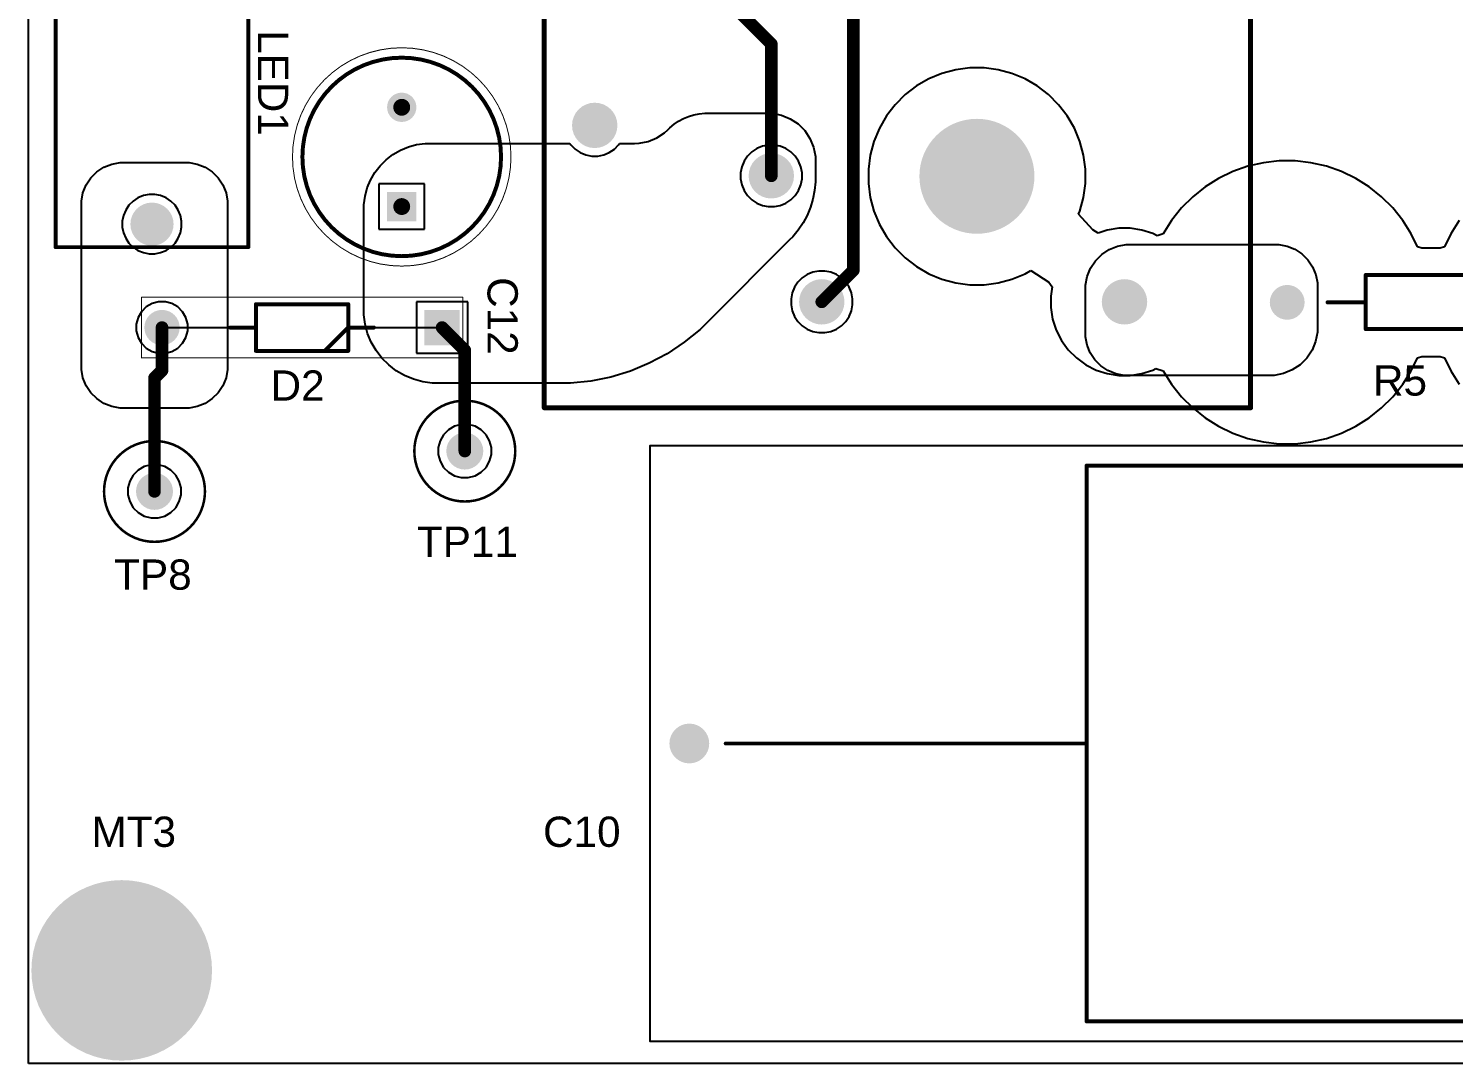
# Model space of a CAD drawing. Header units: millimetres. Extents: x 24 to 183, y 18 to 128.
# Drawn here: x 24 to 95.7, y 18.4 to 70.6 of the extents above; entities that cross this region are included whole.
import ezdxf

# ---------------------------------------------------------------- set-up
doc = ezdxf.new("R2010")
doc.units = ezdxf.units.MM
for name, color, linetype in [('BottomLayer', 5, 'Continuous'), ('BottomSolder', 6, 'Continuous'), ('Mechanical13', 56, 'Continuous'), ('Mechanical15', 56, 'Continuous'), ('Mechanical5', 56, 'Continuous'), ('MultiLayer', 9, 'Continuous'), ('PadHoleLayer', 156, 'Continuous'), ('TopLayer', 1, 'Continuous'), ('TopOverlay', 2, 'Continuous'), ('TopSolder', 216, 'Continuous')]:
    doc.layers.add(name, color=color, linetype=linetype)
doc.styles.add('Arial', font='arial.ttf', dxfattribs={"height": 0.2})

# ---------------------------------------------------------------- blocks, each defined once
blk = doc.blocks.new('5261_1')
at = {"layer": 'BottomLayer'}
h = blk.add_hatch(color=5, dxfattribs=at)
edge = h.paths.add_edge_path()
edge.add_arc((0, 0), 0.83, 0, 360)
at = {"layer": 'BottomSolder'}
h = blk.add_hatch(color=6, dxfattribs=at)
edge = h.paths.add_edge_path()
edge.add_arc((0, 0), 0.9316, 0, 360)
at = {"layer": 'MultiLayer'}
h = blk.add_hatch(color=9, dxfattribs=at)
edge = h.paths.add_edge_path()
edge.add_arc((0, 0), 0.83, 0, 360)
at = {"layer": 'PadHoleLayer'}
h = blk.add_hatch(color=156, dxfattribs=at)
edge = h.paths.add_edge_path()
edge.add_arc((0, 0), 0.53, 0, 360)
at = {"layer": 'TopLayer'}
h = blk.add_hatch(color=1, dxfattribs=at)
edge = h.paths.add_edge_path()
edge.add_arc((0, 0), 0.83, 0, 360)
at = {"layer": 'TopSolder'}
h = blk.add_hatch(color=216, dxfattribs=at)
edge = h.paths.add_edge_path()
edge.add_arc((0, 0), 0.9316, 0, 360)
at = {"layer": 'Mechanical15'}
for points, const_width in [([(2.54, 0, 1), (-2.54, 0, 1)], 0.127), ([(-2.57175, 0, 1), (-2.50825, 0, 1)], 0.0635), ([(2.50825, 0, 1), (2.57175, 0, 1)], 0.0635)]:
    blk.add_lwpolyline(points, format="xyb", close=True, dxfattribs=dict(at, const_width=const_width))
blk = doc.blocks.new('5261_4')
at = {"layer": 'BottomLayer'}
h = blk.add_hatch(color=5, dxfattribs=at)
edge = h.paths.add_edge_path()
edge.add_arc((0, 0), 0.83, 0, 360)
at = {"layer": 'BottomSolder'}
h = blk.add_hatch(color=6, dxfattribs=at)
edge = h.paths.add_edge_path()
edge.add_arc((0, 0), 0.9316, 0, 360)
at = {"layer": 'MultiLayer'}
h = blk.add_hatch(color=9, dxfattribs=at)
edge = h.paths.add_edge_path()
edge.add_arc((0, 0), 0.83, 0, 360)
at = {"layer": 'PadHoleLayer'}
h = blk.add_hatch(color=156, dxfattribs=at)
edge = h.paths.add_edge_path()
edge.add_arc((0, 0), 0.53, 0, 360)
at = {"layer": 'TopLayer'}
h = blk.add_hatch(color=1, dxfattribs=at)
edge = h.paths.add_edge_path()
edge.add_arc((0, 0), 0.83, 0, 360)
at = {"layer": 'TopSolder'}
h = blk.add_hatch(color=216, dxfattribs=at)
edge = h.paths.add_edge_path()
edge.add_arc((0, 0), 0.9316, 0, 360)
at = {"layer": 'Mechanical15'}
for points, const_width in [([(2.54, 0, 1), (-2.54, 0, 1)], 0.127), ([(-2.57175, 0, 1), (-2.50825, 0, 1)], 0.0635), ([(2.50825, 0, 1), (2.57175, 0, 1)], 0.0635)]:
    blk.add_lwpolyline(points, format="xyb", close=True, dxfattribs=dict(at, const_width=const_width))
blk = doc.blocks.new('MTHOLE_239____13')
at = {"layer": 'BottomLayer'}
h = blk.add_hatch(color=5, dxfattribs=at)
edge = h.paths.add_edge_path()
edge.add_arc((0, 0), 4.445, 0, 360)
at = {"layer": 'BottomSolder'}
h = blk.add_hatch(color=6, dxfattribs=at)
edge = h.paths.add_edge_path()
edge.add_arc((0, 0), 4.547, 0, 360)
at = {"layer": 'MultiLayer'}
h = blk.add_hatch(color=9, dxfattribs=at)
edge = h.paths.add_edge_path()
edge.add_arc((0, 0), 4.445, 0, 360)
at = {"layer": 'PadHoleLayer'}
h = blk.add_hatch(color=156, dxfattribs=at)
edge = h.paths.add_edge_path()
edge.add_arc((0, 0), 3.035, 0, 360)
at = {"layer": 'TopLayer'}
h = blk.add_hatch(color=1, dxfattribs=at)
edge = h.paths.add_edge_path()
edge.add_arc((0, 0), 4.445, 0, 360)
at = {"layer": 'TopSolder'}
h = blk.add_hatch(color=216, dxfattribs=at)
edge = h.paths.add_edge_path()
edge.add_arc((0, 0), 4.547, 0, 360)
blk = doc.blocks.new('4527_32')
at = {"layer": 'BottomLayer'}
h = blk.add_hatch(color=5, dxfattribs=at)
edge = h.paths.add_edge_path()
edge.add_arc((-10.92, 0), 0.985, 0, 360)
h = blk.add_hatch(color=5, dxfattribs=at)
edge = h.paths.add_edge_path()
edge.add_arc((10.92, 0), 0.985, 0, 360)
at = {"layer": 'BottomSolder'}
h = blk.add_hatch(color=6, dxfattribs=at)
edge = h.paths.add_edge_path()
edge.add_arc((-10.92, 0), 1.087, 0, 360)
h = blk.add_hatch(color=6, dxfattribs=at)
edge = h.paths.add_edge_path()
edge.add_arc((10.92, 0), 1.087, 0, 360)
at = {"layer": 'MultiLayer'}
h = blk.add_hatch(color=9, dxfattribs=at)
edge = h.paths.add_edge_path()
edge.add_arc((-10.92, 0), 0.985, 0, 360)
h = blk.add_hatch(color=9, dxfattribs=at)
edge = h.paths.add_edge_path()
edge.add_arc((10.92, 0), 0.985, 0, 360)
at = {"layer": 'PadHoleLayer'}
h = blk.add_hatch(color=156, dxfattribs=at)
edge = h.paths.add_edge_path()
edge.add_arc((-10.92, 0), 0.66, 0, 360)
h = blk.add_hatch(color=156, dxfattribs=at)
edge = h.paths.add_edge_path()
edge.add_arc((10.92, 0), 0.66, 0, 360)
at = {"layer": 'TopLayer'}
h = blk.add_hatch(color=1, dxfattribs=at)
edge = h.paths.add_edge_path()
edge.add_arc((-10.92, 0), 0.985, 0, 360)
h = blk.add_hatch(color=1, dxfattribs=at)
edge = h.paths.add_edge_path()
edge.add_arc((10.92, 0), 0.985, 0, 360)
at = {"layer": 'TopSolder'}
h = blk.add_hatch(color=216, dxfattribs=at)
edge = h.paths.add_edge_path()
edge.add_arc((-10.92, 0), 1.087, 0, 360)
h = blk.add_hatch(color=216, dxfattribs=at)
edge = h.paths.add_edge_path()
edge.add_arc((10.92, 0), 1.087, 0, 360)
at = {"layer": 'Mechanical13', "const_width": 0.2}
for points in [[(-12.08, -4.85), (-12.08, 4.85)], [(12.08, 4.85), (-12.08, 4.85)], [(12.08, -4.85), (12.08, 4.85)], [(12.08, -4.85), (-12.08, -4.85)]]:
    blk.add_lwpolyline(points, dxfattribs=at)
at = {"layer": 'Mechanical13', "const_width": 0.1}
for points in [[(-12.13, 4.85, 1), (-12.03, 4.85, 1)], [(-12.13, 4.85, 1), (-12.03, 4.85, 1)], [(12.03, 4.85, 1), (12.13, 4.85, 1)], [(12.03, 4.85, 1), (12.13, 4.85, 1)], [(-12.13, -4.85, 1), (-12.03, -4.85, 1)], [(-12.13, -4.85, 1), (-12.03, -4.85, 1)], [(12.03, -4.85, 1), (12.13, -4.85, 1)], [(12.03, -4.85, 1), (12.13, -4.85, 1)]]:
    blk.add_lwpolyline(points, format="xyb", close=True, dxfattribs=at)
at = {"layer": 'TopOverlay', "const_width": 0.2}
for points in [[(12.08, 4.85), (-12.08, 4.85)], [(12.08, -4.85), (-12.08, -4.85)]]:
    blk.add_lwpolyline(points, dxfattribs=at)
at = {"layer": 'TopOverlay', "const_width": 0.1}
for points in [[(-12.13, 4.85, 1), (-12.03, 4.85, 1)], [(12.03, 4.85, 1), (12.13, 4.85, 1)], [(-12.13, -4.85, 1), (-12.03, -4.85, 1)], [(12.03, -4.85, 1), (12.13, -4.85, 1)]]:
    blk.add_lwpolyline(points, format="xyb", close=True, dxfattribs=at)
blk = doc.blocks.new('HHV1WSJT_73_2M_37')
at = {"layer": 'BottomLayer'}
h = blk.add_hatch(color=5, dxfattribs=at)
edge = h.paths.add_edge_path()
edge.add_arc((0, 0), 0.775, 0, 360)
h = blk.add_hatch(color=5, dxfattribs=at)
edge = h.paths.add_edge_path()
edge.add_arc((14.48, 0), 0.775, 0, 360)
at = {"layer": 'BottomSolder'}
h = blk.add_hatch(color=6, dxfattribs=at)
edge = h.paths.add_edge_path()
edge.add_arc((0, 0), 0.877, 0, 360)
h = blk.add_hatch(color=6, dxfattribs=at)
edge = h.paths.add_edge_path()
edge.add_arc((14.48, 0), 0.877, 0, 360)
at = {"layer": 'MultiLayer'}
h = blk.add_hatch(color=9, dxfattribs=at)
edge = h.paths.add_edge_path()
edge.add_arc((0, 0), 0.775, 0, 360)
h = blk.add_hatch(color=9, dxfattribs=at)
edge = h.paths.add_edge_path()
edge.add_arc((14.48, 0), 0.775, 0, 360)
at = {"layer": 'PadHoleLayer'}
h = blk.add_hatch(color=156, dxfattribs=at)
edge = h.paths.add_edge_path()
edge.add_arc((0, 0), 0.475, 0, 360)
h = blk.add_hatch(color=156, dxfattribs=at)
edge = h.paths.add_edge_path()
edge.add_arc((14.48, 0), 0.475, 0, 360)
at = {"layer": 'TopLayer'}
h = blk.add_hatch(color=1, dxfattribs=at)
edge = h.paths.add_edge_path()
edge.add_arc((0, 0), 0.775, 0, 360)
h = blk.add_hatch(color=1, dxfattribs=at)
edge = h.paths.add_edge_path()
edge.add_arc((14.48, 0), 0.775, 0, 360)
at = {"layer": 'TopSolder'}
h = blk.add_hatch(color=216, dxfattribs=at)
edge = h.paths.add_edge_path()
edge.add_arc((0, 0), 0.877, 0, 360)
h = blk.add_hatch(color=216, dxfattribs=at)
edge = h.paths.add_edge_path()
edge.add_arc((14.48, 0), 0.877, 0, 360)
at = {"layer": 'TopOverlay', "const_width": 0.2}
for points in [[(3.95, 1.375), (10.53, 1.375)], [(3.95, 0), (3.95, 1.375)], [(10.53, -1.345), (10.53, 1.375)], [(2.032, 0), (3.95, 0)], [(3.95, -1.345), (3.95, 0)], [(10.53, 0), (12.573, 0)], [(3.95, -1.345), (10.53, -1.345)]]:
    blk.add_lwpolyline(points, dxfattribs=at)
at = {"layer": 'TopOverlay', "const_width": 0.1}
for points in [[(3.9, 1.375, 1), (4, 1.375, 1)], [(3.9, 1.375, 1), (4, 1.375, 1)], [(10.48, 1.375, 1), (10.58, 1.375, 1)], [(10.48, 1.375, 1), (10.58, 1.375, 1)], [(1.982, 0, 1), (2.082, 0, 1)], [(3.9, 0, 1), (4, 0, 1)], [(3.9, 0, 1), (4, 0, 1)], [(3.9, 0, 1), (4, 0, 1)], [(10.48, 0, 1), (10.58, 0, 1)], [(12.523, 0, 1), (12.623, 0, 1)], [(3.9, -1.345, 1), (4, -1.345, 1)], [(3.9, -1.345, 1), (4, -1.345, 1)], [(10.48, -1.345, 1), (10.58, -1.345, 1)], [(10.48, -1.345, 1), (10.58, -1.345, 1)]]:
    blk.add_lwpolyline(points, format="xyb", close=True, dxfattribs=at)
blk = doc.blocks.new('C12_40')
at = {"layer": 'BottomLayer'}
h = blk.add_hatch(color=5, dxfattribs=at)
edge = h.paths.add_edge_path()
edge.add_arc((-17.78, 6.35), 1.0414, 0, 360)
h = blk.add_hatch(color=5, dxfattribs=at)
edge = h.paths.add_edge_path()
edge.add_arc((-2.54, 6.35), 1.0414, 0, 360)
h = blk.add_hatch(color=5, dxfattribs=at)
edge = h.paths.add_edge_path()
edge.add_arc((-10.35, 0.025), 2.794, 0, 360)
h = blk.add_hatch(color=5, dxfattribs=at)
edge = h.paths.add_edge_path()
edge.add_arc((0, 0), 1.0414, 0, 360)
h = blk.add_hatch(color=5, dxfattribs=at)
edge = h.paths.add_edge_path()
edge.add_arc((8.89, -2.54), 1.0414, 0, 360)
h = blk.add_hatch(color=5, dxfattribs=at)
edge = h.paths.add_edge_path()
edge.add_arc((0, -12.7), 1.0414, 0, 360)
at = {"layer": 'BottomSolder'}
h = blk.add_hatch(color=6, dxfattribs=at)
edge = h.paths.add_edge_path()
edge.add_arc((-17.78, 6.35), 1.143, 0, 360)
h = blk.add_hatch(color=6, dxfattribs=at)
edge = h.paths.add_edge_path()
edge.add_arc((-2.54, 6.35), 1.143, 0, 360)
h = blk.add_hatch(color=6, dxfattribs=at)
edge = h.paths.add_edge_path()
edge.add_arc((-10.35, 0.025), 2.8956, 0, 360)
h = blk.add_hatch(color=6, dxfattribs=at)
edge = h.paths.add_edge_path()
edge.add_arc((0, 0), 1.143, 0, 360)
h = blk.add_hatch(color=6, dxfattribs=at)
edge = h.paths.add_edge_path()
edge.add_arc((8.89, -2.54), 1.143, 0, 360)
h = blk.add_hatch(color=6, dxfattribs=at)
edge = h.paths.add_edge_path()
edge.add_arc((0, -12.7), 1.143, 0, 360)
at = {"layer": 'MultiLayer'}
h = blk.add_hatch(color=9, dxfattribs=at)
edge = h.paths.add_edge_path()
edge.add_arc((-17.78, 6.35), 1.0414, 0, 360)
h = blk.add_hatch(color=9, dxfattribs=at)
edge = h.paths.add_edge_path()
edge.add_arc((-2.54, 6.35), 1.0414, 0, 360)
h = blk.add_hatch(color=9, dxfattribs=at)
edge = h.paths.add_edge_path()
edge.add_arc((-10.35, 0.025), 2.794, 0, 360)
h = blk.add_hatch(color=9, dxfattribs=at)
edge = h.paths.add_edge_path()
edge.add_arc((0, 0), 1.0414, 0, 360)
h = blk.add_hatch(color=9, dxfattribs=at)
edge = h.paths.add_edge_path()
edge.add_arc((8.89, -2.54), 1.0414, 0, 360)
h = blk.add_hatch(color=9, dxfattribs=at)
edge = h.paths.add_edge_path()
edge.add_arc((0, -12.7), 1.0414, 0, 360)
at = {"layer": 'PadHoleLayer'}
h = blk.add_hatch(color=156, dxfattribs=at)
edge = h.paths.add_edge_path()
edge.add_arc((-17.78, 6.35), 0.6604, 0, 360)
h = blk.add_hatch(color=156, dxfattribs=at)
edge = h.paths.add_edge_path()
edge.add_arc((-2.54, 6.35), 0.6604, 0, 360)
h = blk.add_hatch(color=156, dxfattribs=at)
edge = h.paths.add_edge_path()
edge.add_arc((-10.35, 0.025), 2.3749, 0, 360)
h = blk.add_hatch(color=156, dxfattribs=at)
edge = h.paths.add_edge_path()
edge.add_arc((0, 0), 0.6604, 0, 360)
h = blk.add_hatch(color=156, dxfattribs=at)
edge = h.paths.add_edge_path()
edge.add_arc((8.89, -2.54), 0.6604, 0, 360)
h = blk.add_hatch(color=156, dxfattribs=at)
edge = h.paths.add_edge_path()
edge.add_arc((0, -12.7), 0.6604, 0, 360)
at = {"layer": 'TopLayer'}
h = blk.add_hatch(color=1, dxfattribs=at)
edge = h.paths.add_edge_path()
edge.add_arc((-17.78, 6.35), 1.0414, 0, 360)
h = blk.add_hatch(color=1, dxfattribs=at)
edge = h.paths.add_edge_path()
edge.add_arc((-2.54, 6.35), 1.0414, 0, 360)
h = blk.add_hatch(color=1, dxfattribs=at)
edge = h.paths.add_edge_path()
edge.add_arc((-10.35, 0.025), 2.794, 0, 360)
h = blk.add_hatch(color=1, dxfattribs=at)
edge = h.paths.add_edge_path()
edge.add_arc((0, 0), 1.0414, 0, 360)
h = blk.add_hatch(color=1, dxfattribs=at)
edge = h.paths.add_edge_path()
edge.add_arc((8.89, -2.54), 1.0414, 0, 360)
h = blk.add_hatch(color=1, dxfattribs=at)
edge = h.paths.add_edge_path()
edge.add_arc((0, -12.7), 1.0414, 0, 360)
at = {"layer": 'TopSolder'}
h = blk.add_hatch(color=216, dxfattribs=at)
edge = h.paths.add_edge_path()
edge.add_arc((-17.78, 6.35), 1.143, 0, 360)
h = blk.add_hatch(color=216, dxfattribs=at)
edge = h.paths.add_edge_path()
edge.add_arc((-2.54, 6.35), 1.143, 0, 360)
h = blk.add_hatch(color=216, dxfattribs=at)
edge = h.paths.add_edge_path()
edge.add_arc((-10.35, 0.025), 2.8956, 0, 360)
h = blk.add_hatch(color=216, dxfattribs=at)
edge = h.paths.add_edge_path()
edge.add_arc((0, 0), 1.143, 0, 360)
h = blk.add_hatch(color=216, dxfattribs=at)
edge = h.paths.add_edge_path()
edge.add_arc((8.89, -2.54), 1.143, 0, 360)
h = blk.add_hatch(color=216, dxfattribs=at)
edge = h.paths.add_edge_path()
edge.add_arc((0, -12.7), 1.143, 0, 360)
at = {"layer": 'Mechanical13', "const_width": 0.254}
for points in [[(-24.13, 11.684), (-24.13, -16.51)], [(11.43, 11.684), (-24.13, 11.684)], [(11.43, 11.684), (11.43, -16.51)], [(11.43, -16.51), (-24.13, -16.51)]]:
    blk.add_lwpolyline(points, dxfattribs=at)
at = {"layer": 'Mechanical13', "const_width": 0.127}
for points in [[(-24.1935, 11.684, 1), (-24.0665, 11.684, 1)], [(-24.1935, 11.684, 1), (-24.0665, 11.684, 1)], [(11.3665, 11.684, 1), (11.4935, 11.684, 1)], [(11.3665, 11.684, 1), (11.4935, 11.684, 1)], [(-24.1935, -16.51, 1), (-24.0665, -16.51, 1)], [(-24.1935, -16.51, 1), (-24.0665, -16.51, 1)], [(11.3665, -16.51, 1), (11.4935, -16.51, 1)], [(11.3665, -16.51, 1), (11.4935, -16.51, 1)]]:
    blk.add_lwpolyline(points, format="xyb", close=True, dxfattribs=at)
at = {"layer": 'TopOverlay', "const_width": 0.254}
for points in [[(-24.13, 11.684), (-24.13, -16.51)], [(11.43, 11.684), (-24.13, 11.684)], [(11.43, 11.684), (11.43, -16.51)], [(11.43, -16.51), (-24.13, -16.51)]]:
    blk.add_lwpolyline(points, dxfattribs=at)
at = {"layer": 'TopOverlay', "const_width": 0.127}
for points in [[(-24.1935, 11.684, 1), (-24.0665, 11.684, 1)], [(-24.1935, 11.684, 1), (-24.0665, 11.684, 1)], [(11.3665, 11.684, 1), (11.4935, 11.684, 1)], [(11.3665, 11.684, 1), (11.4935, 11.684, 1)], [(-24.1935, -16.51, 1), (-24.0665, -16.51, 1)], [(-24.1935, -16.51, 1), (-24.0665, -16.51, 1)], [(11.3665, -16.51, 1), (11.4935, -16.51, 1)], [(11.3665, -16.51, 1), (11.4935, -16.51, 1)]]:
    blk.add_lwpolyline(points, format="xyb", close=True, dxfattribs=at)
blk = doc.blocks.new('DIOAD1405W86L465D235_41')
at = {"layer": 'BottomLayer'}
blk.add_hatch(color=5, dxfattribs=at).paths.add_polyline_path([(-0.788, 0.788), (0.788, 0.788), (0.788, -0.788), (-0.788, -0.788)])
h = blk.add_hatch(color=5, dxfattribs=at)
edge = h.paths.add_edge_path()
edge.add_arc((14.1, 0), 0.787, 0, 360)
at = {"layer": 'BottomSolder'}
blk.add_hatch(color=6, dxfattribs=at).paths.add_polyline_path([(-0.889, 0.889), (0.889, 0.889), (0.889, -0.889), (-0.889, -0.889)])
h = blk.add_hatch(color=6, dxfattribs=at)
edge = h.paths.add_edge_path()
edge.add_arc((14.1, 0), 0.889, 0, 360)
at = {"layer": 'MultiLayer'}
blk.add_hatch(color=9, dxfattribs=at).paths.add_polyline_path([(-0.788, 0.788), (0.788, 0.788), (0.788, -0.788), (-0.788, -0.788)])
h = blk.add_hatch(color=9, dxfattribs=at)
edge = h.paths.add_edge_path()
edge.add_arc((14.1, 0), 0.787, 0, 360)
at = {"layer": 'PadHoleLayer'}
h = blk.add_hatch(color=156, dxfattribs=at)
edge = h.paths.add_edge_path()
edge.add_arc((0, 0), 0.525, 0, 360)
h = blk.add_hatch(color=156, dxfattribs=at)
edge = h.paths.add_edge_path()
edge.add_arc((14.1, 0), 0.525, 0, 360)
at = {"layer": 'TopLayer'}
blk.add_hatch(color=1, dxfattribs=at).paths.add_polyline_path([(-0.788, 0.788), (0.788, 0.788), (0.788, -0.788), (-0.788, -0.788)])
h = blk.add_hatch(color=1, dxfattribs=at)
edge = h.paths.add_edge_path()
edge.add_arc((14.1, 0), 0.787, 0, 360)
at = {"layer": 'TopSolder'}
blk.add_hatch(color=216, dxfattribs=at).paths.add_polyline_path([(-0.889, 0.889), (0.889, 0.889), (0.889, -0.889), (-0.889, -0.889)])
h = blk.add_hatch(color=216, dxfattribs=at)
edge = h.paths.add_edge_path()
edge.add_arc((14.1, 0), 0.889, 0, 360)
at = {"layer": 'Mechanical13', "const_width": 0.1}
for points in [[(9.375, 1.175), (4.725, 1.175)], [(4.725, 1.175), (4.725, -1.175)], [(5.9, 1.175), (4.725, 0)], [(9.375, 1.175), (9.375, -1.175)], [(4.725, 0), (0, 0)], [(14.1, 0), (9.375, 0)], [(9.375, -1.175), (4.725, -1.175)]]:
    blk.add_lwpolyline(points, dxfattribs=at)
at = {"layer": 'Mechanical13', "const_width": 0.05}
for points in [[(4.7, 1.175, 1), (4.75, 1.175, 1)], [(4.7, 1.175, 1), (4.75, 1.175, 1)], [(5.875, 1.175, 1), (5.925, 1.175, 1)], [(9.35, 1.175, 1), (9.4, 1.175, 1)], [(9.35, 1.175, 1), (9.4, 1.175, 1)], [(-0.025, 0, 1), (0.025, 0, 1)], [(4.7, 0, 1), (4.75, 0, 1)], [(4.7, 0, 1), (4.75, 0, 1)], [(9.35, 0, 1), (9.4, 0, 1)], [(14.075, 0, 1), (14.125, 0, 1)], [(4.7, -1.175, 1), (4.75, -1.175, 1)], [(4.7, -1.175, 1), (4.75, -1.175, 1)], [(9.35, -1.175, 1), (9.4, -1.175, 1)], [(9.35, -1.175, 1), (9.4, -1.175, 1)]]:
    blk.add_lwpolyline(points, format="xyb", close=True, dxfattribs=at)
at = {"layer": 'Mechanical15', "const_width": 0.05}
for points in [[(15.137, 1.525), (-1.038, 1.525)], [(-1.038, 1.525), (-1.038, -1.525)], [(15.137, 1.525), (15.137, -1.525)], [(15.137, -1.525), (-1.038, -1.525)]]:
    blk.add_lwpolyline(points, dxfattribs=at)
at = {"layer": 'Mechanical15', "const_width": 0.025}
for points in [[(-1.05, 1.525, 1), (-1.025, 1.525, 1)], [(-1.05, 1.525, 1), (-1.025, 1.525, 1)], [(15.125, 1.525, 1), (15.149, 1.525, 1)], [(15.125, 1.525, 1), (15.149, 1.525, 1)], [(-1.05, -1.525, 1), (-1.025, -1.525, 1)], [(-1.05, -1.525, 1), (-1.025, -1.525, 1)], [(15.125, -1.525, 1), (15.149, -1.525, 1)], [(15.125, -1.525, 1), (15.149, -1.525, 1)]]:
    blk.add_lwpolyline(points, format="xyb", close=True, dxfattribs=at)
at = {"layer": 'TopOverlay', "const_width": 0.2}
for points in [[(9.375, 1.175), (4.725, 1.175)], [(4.725, 1.175), (4.725, -1.175)], [(5.9, 1.175), (4.725, 0)], [(9.375, 1.175), (9.375, -1.175)], [(4.725, 0), (3.429, 0)], [(10.668, 0), (9.375, 0)], [(9.375, -1.175), (4.725, -1.175)]]:
    blk.add_lwpolyline(points, dxfattribs=at)
at = {"layer": 'TopOverlay', "const_width": 0.1}
for points in [[(4.675, 1.175, 1), (4.775, 1.175, 1)], [(4.675, 1.175, 1), (4.775, 1.175, 1)], [(5.85, 1.175, 1), (5.95, 1.175, 1)], [(9.325, 1.175, 1), (9.425, 1.175, 1)], [(9.325, 1.175, 1), (9.425, 1.175, 1)], [(3.379, 0, 1), (3.479, 0, 1)], [(4.675, 0, 1), (4.775, 0, 1)], [(4.675, 0, 1), (4.775, 0, 1)], [(9.325, 0, 1), (9.425, 0, 1)], [(10.618, 0, 1), (10.718, 0, 1)], [(4.675, -1.175, 1), (4.775, -1.175, 1)], [(4.675, -1.175, 1), (4.775, -1.175, 1)], [(9.325, -1.175, 1), (9.425, -1.175, 1)], [(9.325, -1.175, 1), (9.425, -1.175, 1)]]:
    blk.add_lwpolyline(points, format="xyb", close=True, dxfattribs=at)
blk = doc.blocks.new('CAPPRD500W65D1000H1400_44')
at = {"layer": 'BottomLayer'}
blk.add_hatch(color=5, dxfattribs=at).paths.add_polyline_path([(-0.638, 0.638), (0.638, 0.638), (0.638, -0.638), (-0.638, -0.638)])
h = blk.add_hatch(color=5, dxfattribs=at)
edge = h.paths.add_edge_path()
edge.add_arc((5, 0), 0.637, 0, 360)
at = {"layer": 'BottomSolder'}
blk.add_hatch(color=6, dxfattribs=at).paths.add_polyline_path([(-0.739, 0.739), (0.739, 0.739), (0.739, -0.739), (-0.739, -0.739)])
h = blk.add_hatch(color=6, dxfattribs=at)
edge = h.paths.add_edge_path()
edge.add_arc((5, 0), 0.739, 0, 360)
at = {"layer": 'MultiLayer'}
blk.add_hatch(color=9, dxfattribs=at).paths.add_polyline_path([(-0.638, 0.638), (0.638, 0.638), (0.638, -0.638), (-0.638, -0.638)])
h = blk.add_hatch(color=9, dxfattribs=at)
edge = h.paths.add_edge_path()
edge.add_arc((5, 0), 0.637, 0, 360)
at = {"layer": 'PadHoleLayer'}
h = blk.add_hatch(color=156, dxfattribs=at)
edge = h.paths.add_edge_path()
edge.add_arc((0, 0), 0.425, 0, 360)
h = blk.add_hatch(color=156, dxfattribs=at)
edge = h.paths.add_edge_path()
edge.add_arc((5, 0), 0.425, 0, 360)
at = {"layer": 'TopLayer'}
blk.add_hatch(color=1, dxfattribs=at).paths.add_polyline_path([(-0.638, 0.638), (0.638, 0.638), (0.638, -0.638), (-0.638, -0.638)])
h = blk.add_hatch(color=1, dxfattribs=at)
edge = h.paths.add_edge_path()
edge.add_arc((5, 0), 0.637, 0, 360)
at = {"layer": 'TopSolder'}
blk.add_hatch(color=216, dxfattribs=at).paths.add_polyline_path([(-0.739, 0.739), (0.739, 0.739), (0.739, -0.739), (-0.739, -0.739)])
h = blk.add_hatch(color=216, dxfattribs=at)
edge = h.paths.add_edge_path()
edge.add_arc((5, 0), 0.739, 0, 360)
at = {"layer": 'Mechanical13'}
for points, const_width in [([(7.5, 0, 1), (-2.5, 0, 1)], 0.1), ([(-2.525, 0, 1), (-2.475, 0, 1)], 0.05), ([(7.475, 0, 1), (7.525, 0, 1)], 0.05)]:
    blk.add_lwpolyline(points, format="xyb", close=True, dxfattribs=dict(at, const_width=const_width))
at = {"layer": 'Mechanical15'}
for points, const_width in [([(8, 0, 1), (-3, 0, 1)], 0.05), ([(-3.012, 0, 1), (-2.987, 0, 1)], 0.025), ([(7.987, 0, 1), (8.012, 0, 1)], 0.025)]:
    blk.add_lwpolyline(points, format="xyb", close=True, dxfattribs=dict(at, const_width=const_width))
at = {"layer": 'TopOverlay'}
for points, const_width in [([(7.5, 0, 1), (-2.5, 0, 1)], 0.2), ([(-2.55, 0, 1), (-2.45, 0, 1)], 0.1), ([(7.45, 0, 1), (7.55, 0, 1)], 0.1)]:
    blk.add_lwpolyline(points, format="xyb", close=True, dxfattribs=dict(at, const_width=const_width))
blk = doc.blocks.new('MKP1839468134HQ_45')
at = {"layer": 'BottomLayer'}
h = blk.add_hatch(color=5, dxfattribs=at)
edge = h.paths.add_edge_path()
edge.add_arc((74.216, 0), 0.9, 0, 360)
at = {"layer": 'BottomSolder'}
h = blk.add_hatch(color=6, dxfattribs=at)
edge = h.paths.add_edge_path()
edge.add_arc((74.216, 0), 1.002, 0, 360)
at = {"layer": 'MultiLayer'}
h = blk.add_hatch(color=9, dxfattribs=at)
edge = h.paths.add_edge_path()
edge.add_arc((74.216, 0), 0.9, 0, 360)
at = {"layer": 'PadHoleLayer'}
h = blk.add_hatch(color=156, dxfattribs=at)
edge = h.paths.add_edge_path()
edge.add_arc((74.216, 0), 0.6, 0, 360)
at = {"layer": 'TopLayer'}
h = blk.add_hatch(color=1, dxfattribs=at)
edge = h.paths.add_edge_path()
edge.add_arc((74.216, 0), 0.9, 0, 360)
at = {"layer": 'TopSolder'}
h = blk.add_hatch(color=216, dxfattribs=at)
edge = h.paths.add_edge_path()
edge.add_arc((74.216, 0), 1.002, 0, 360)
at = {"layer": 'Mechanical15', "const_width": 0.1}
for points in [[(76.191, 15), (0.372, 15)], [(76.191, 15), (76.191, -15)], [(76.191, -15), (0.372, -15)]]:
    blk.add_lwpolyline(points, dxfattribs=at)
at = {"layer": 'Mechanical15', "const_width": 0.05}
for points in [[(76.166, 15, 1), (76.216, 15, 1)], [(76.166, 15, 1), (76.216, 15, 1)], [(76.166, -15, 1), (76.216, -15, 1)], [(76.166, -15, 1), (76.216, -15, 1)]]:
    blk.add_lwpolyline(points, format="xyb", close=True, dxfattribs=at)
at = {"layer": 'Mechanical5', "const_width": 0.2}
for points in [[(54.217, 14), (22.717, 14)], [(54.217, 14), (54.217, -14)], [(72.381, 0), (54.217, 0)], [(54.217, -14), (22.717, -14)]]:
    blk.add_lwpolyline(points, dxfattribs=at)
at = {"layer": 'Mechanical5', "const_width": 0.1}
for points in [[(54.167, 14, 1), (54.267, 14, 1)], [(54.167, 14, 1), (54.267, 14, 1)], [(54.167, 0, 1), (54.267, 0, 1)], [(72.331, 0, 1), (72.431, 0, 1)], [(54.167, -14, 1), (54.267, -14, 1)], [(54.167, -14, 1), (54.267, -14, 1)]]:
    blk.add_lwpolyline(points, format="xyb", close=True, dxfattribs=at)
at = {"layer": 'TopOverlay', "const_width": 0.2}
for points in [[(54.217, 14), (22.717, 14)], [(54.217, 14), (54.217, -14)], [(71.501, 0), (54.217, 0)], [(54.217, -14), (22.717, -14)]]:
    blk.add_lwpolyline(points, dxfattribs=at)
at = {"layer": 'TopOverlay', "const_width": 0.1}
for points in [[(54.167, 14, 1), (54.267, 14, 1)], [(54.167, 14, 1), (54.267, 14, 1)], [(54.167, 0, 1), (54.267, 0, 1)], [(71.451, 0, 1), (71.551, 0, 1)], [(54.167, -14, 1), (54.267, -14, 1)], [(54.167, -14, 1), (54.267, -14, 1)]]:
    blk.add_lwpolyline(points, format="xyb", close=True, dxfattribs=at)

msp = doc.modelspace()

# ---------------------------------------------------------------- linework, layer by layer
at = {"layer": 'BottomLayer'}
for p, q in [((24.01, 18.422), (24.01, 106.038)), ((69.996, 68.301), (69.334, 68.027)), ((70.687, 68.487), (69.996, 68.301)), ((71.397, 68.58), (70.687, 68.487)), ((72.113, 68.58), (71.397, 68.58)), ((72.823, 68.487), (72.113, 68.58)), ((73.514, 68.301), (72.823, 68.487)), ((74.176, 68.027), (73.514, 68.301)), ((68.715, 67.669), (68.147, 67.234)), ((69.334, 68.027), (68.715, 67.669)), ((74.795, 67.669), (74.176, 68.027)), ((75.363, 67.234), (74.795, 67.669)), ((67.64, 66.727), (67.205, 66.159)), ((68.147, 67.234), (67.64, 66.727)), ((75.87, 66.727), (75.363, 67.234)), ((76.305, 66.159), (75.87, 66.727)), ((67.205, 66.159), (66.847, 65.54)), ((76.663, 65.54), (76.305, 66.159)), ((66.847, 65.54), (66.573, 64.878)), ((76.937, 64.878), (76.663, 65.54)), ((60.953, 64.634), (60.671, 64.517)), ((61.252, 64.693), (60.953, 64.634)), ((61.558, 64.693), (61.252, 64.693)), ((61.857, 64.634), (61.558, 64.693)), ((62.139, 64.517), (61.857, 64.634)), ((66.573, 64.878), (66.387, 64.187)), ((77.123, 64.187), (76.937, 64.878)), ((60.032, 63.878), (59.915, 63.596)), ((60.202, 64.132), (60.032, 63.878)), ((60.417, 64.347), (60.202, 64.132)), ((60.671, 64.517), (60.417, 64.347)), ((62.393, 64.347), (62.139, 64.517)), ((62.608, 64.132), (62.393, 64.347)), ((62.778, 63.878), (62.608, 64.132)), ((62.895, 63.596), (62.778, 63.878)), ((66.387, 64.187), (66.294, 63.477)), ((77.216, 63.477), (77.123, 64.187)), ((86.976, 63.894), (86.181, 63.804)), ((87.776, 63.894), (86.976, 63.894)), ((88.571, 63.804), (87.776, 63.894)), ((59.915, 63.596), (59.856, 63.297)), ((59.856, 63.297), (59.856, 62.991)), ((62.954, 63.297), (62.895, 63.596)), ((62.954, 62.991), (62.954, 63.297)), ((66.294, 63.477), (66.294, 62.761)), ((77.216, 62.761), (77.216, 63.477)), ((84.645, 63.362), (83.924, 63.015)), ((85.4, 63.626), (84.645, 63.362)), ((86.181, 63.804), (85.4, 63.626)), ((89.352, 63.626), (88.571, 63.804)), ((90.107, 63.362), (89.352, 63.626)), ((90.828, 63.015), (90.107, 63.362)), ((43.944, 62.74), (41.654, 62.74)), ((41.654, 62.74), (41.654, 60.45)), ((43.944, 60.45), (43.944, 62.74)), ((59.856, 62.991), (59.915, 62.692)), ((59.915, 62.692), (60.032, 62.41)), ((62.778, 62.41), (62.895, 62.692)), ((62.895, 62.692), (62.954, 62.991)), ((66.294, 62.761), (66.387, 62.051)), ((77.123, 62.051), (77.216, 62.761)), ((83.246, 62.589), (82.621, 62.09)), ((83.924, 63.015), (83.246, 62.589)), ((91.506, 62.589), (90.828, 63.015)), ((92.131, 62.09), (91.506, 62.589)), ((29.274, 61.868), (29.066, 61.66)), ((29.519, 62.031), (29.274, 61.868)), ((29.791, 62.144), (29.519, 62.031)), ((30.079, 62.201), (29.791, 62.144)), ((30.373, 62.201), (30.079, 62.201)), ((30.661, 62.144), (30.373, 62.201)), ((30.933, 62.031), (30.661, 62.144)), ((31.178, 61.868), (30.933, 62.031)), ((31.386, 61.66), (31.178, 61.868)), ((60.032, 62.41), (60.202, 62.156)), ((60.202, 62.156), (60.417, 61.941)), ((60.417, 61.941), (60.671, 61.771)), ((60.671, 61.771), (60.953, 61.654)), ((61.857, 61.654), (62.139, 61.771)), ((62.139, 61.771), (62.393, 61.941)), ((62.393, 61.941), (62.608, 62.156)), ((62.608, 62.156), (62.778, 62.41)), ((66.387, 62.051), (66.573, 61.36)), ((76.937, 61.36), (77.123, 62.051)), ((82.621, 62.09), (82.055, 61.524)), ((92.697, 61.524), (92.131, 62.09)), ((28.79, 61.143), (28.733, 60.855)), ((28.903, 61.415), (28.79, 61.143)), ((29.066, 61.66), (28.903, 61.415)), ((31.549, 61.415), (31.386, 61.66)), ((31.662, 61.143), (31.549, 61.415)), ((31.719, 60.855), (31.662, 61.143)), ((60.953, 61.654), (61.252, 61.595)), ((61.252, 61.595), (61.558, 61.595)), ((61.558, 61.595), (61.857, 61.654)), ((66.573, 61.36), (66.847, 60.698)), ((76.872, 61.203), (76.937, 61.36)), ((77.589, 60.419), (76.872, 61.203)), ((82.055, 61.524), (81.556, 60.899)), ((93.196, 60.899), (92.697, 61.524)), ((28.733, 60.855), (28.733, 60.561)), ((28.733, 60.561), (28.79, 60.273)), ((28.79, 60.273), (28.903, 60.001)), ((31.549, 60.001), (31.662, 60.273)), ((31.662, 60.273), (31.719, 60.561)), ((31.719, 60.561), (31.719, 60.855)), ((41.654, 60.45), (43.944, 60.45)), ((66.847, 60.698), (67.205, 60.079)), ((77.857, 60.262), (77.589, 60.419)), ((78.317, 60.411), (77.857, 60.262)), ((78.893, 60.502), (78.317, 60.411)), ((79.477, 60.502), (78.893, 60.502)), ((80.053, 60.411), (79.477, 60.502)), ((80.609, 60.231), (80.053, 60.411)), ((81.556, 60.899), (81.13, 60.221)), ((93.622, 60.221), (93.196, 60.899)), ((96.036, 60.899), (95.61, 60.221)), ((28.903, 60.001), (29.066, 59.756)), ((29.066, 59.756), (29.274, 59.548)), ((29.274, 59.548), (29.519, 59.385)), ((30.933, 59.385), (31.178, 59.548)), ((31.178, 59.548), (31.386, 59.756)), ((31.386, 59.756), (31.549, 60.001)), ((67.205, 60.079), (67.64, 59.511)), ((80.828, 60.119), (80.609, 60.231)), ((81.13, 60.221), (80.828, 60.119)), ((93.939, 59.562), (93.622, 60.221)), ((94.153, 59.5), (93.939, 59.562)), ((95.293, 59.562), (95.079, 59.5)), ((95.61, 60.221), (95.293, 59.562)), ((29.519, 59.385), (29.791, 59.272)), ((29.791, 59.272), (30.079, 59.215)), ((30.079, 59.215), (30.373, 59.215)), ((30.373, 59.215), (30.661, 59.272)), ((30.661, 59.272), (30.933, 59.385)), ((67.64, 59.511), (68.147, 59.004)), ((68.147, 59.004), (68.715, 58.569)), ((95.079, 59.5), (94.153, 59.5)), ((63.211, 58.167), (62.957, 57.997)), ((63.493, 58.284), (63.211, 58.167)), ((63.792, 58.343), (63.493, 58.284)), ((64.098, 58.343), (63.792, 58.343)), ((64.397, 58.284), (64.098, 58.343)), ((64.679, 58.167), (64.397, 58.284)), ((64.933, 57.997), (64.679, 58.167)), ((68.715, 58.569), (69.334, 58.211)), ((69.334, 58.211), (69.996, 57.937)), ((73.514, 57.937), (74.176, 58.211)), ((74.176, 58.211), (74.465, 58.378)), ((74.465, 58.378), (75.382, 57.783)), ((62.572, 57.528), (62.455, 57.246)), ((62.742, 57.782), (62.572, 57.528)), ((62.957, 57.997), (62.742, 57.782)), ((65.148, 57.782), (64.933, 57.997)), ((65.318, 57.528), (65.148, 57.782)), ((65.435, 57.246), (65.318, 57.528)), ((69.996, 57.937), (70.687, 57.751)), ((70.687, 57.751), (71.397, 57.658)), ((71.397, 57.658), (72.113, 57.658)), ((72.113, 57.658), (72.823, 57.751)), ((72.823, 57.751), (73.514, 57.937)), ((75.382, 57.783), (75.551, 57.556)), ((75.551, 57.556), (75.477, 57.086)), ((30.231, 56.706), (29.936, 56.536)), ((30.56, 56.794), (30.231, 56.706)), ((30.902, 56.794), (30.56, 56.794)), ((31.231, 56.706), (30.902, 56.794)), ((31.526, 56.536), (31.231, 56.706)), ((46.126, 56.794), (43.536, 56.794)), ((43.536, 56.794), (43.536, 54.204)), ((46.126, 54.204), (46.126, 56.794)), ((62.455, 57.246), (62.396, 56.947)), ((62.396, 56.947), (62.396, 56.641)), ((65.494, 56.947), (65.435, 57.246)), ((65.494, 56.641), (65.494, 56.947)), ((75.477, 57.086), (75.477, 56.502)), ((29.524, 55.999), (29.436, 55.67)), ((29.694, 56.294), (29.524, 55.999)), ((29.936, 56.536), (29.694, 56.294)), ((31.768, 56.294), (31.526, 56.536)), ((31.938, 55.999), (31.768, 56.294)), ((32.026, 55.67), (31.938, 55.999)), ((62.396, 56.641), (62.455, 56.342)), ((62.455, 56.342), (62.572, 56.06)), ((62.572, 56.06), (62.742, 55.806)), ((65.148, 55.806), (65.318, 56.06)), ((65.318, 56.06), (65.435, 56.342)), ((65.435, 56.342), (65.494, 56.641)), ((75.477, 56.502), (75.568, 55.926)), ((29.436, 55.67), (29.436, 55.328)), ((29.436, 55.328), (29.524, 54.999)), ((31.938, 54.999), (32.026, 55.328)), ((32.026, 55.328), (32.026, 55.67)), ((62.742, 55.806), (62.957, 55.591)), ((62.957, 55.591), (63.211, 55.421)), ((63.211, 55.421), (63.493, 55.304)), ((63.493, 55.304), (63.792, 55.245)), ((63.792, 55.245), (64.098, 55.245)), ((64.098, 55.245), (64.397, 55.304)), ((64.397, 55.304), (64.679, 55.421)), ((64.679, 55.421), (64.933, 55.591)), ((64.933, 55.591), (65.148, 55.806)), ((75.568, 55.926), (75.748, 55.37)), ((75.748, 55.37), (76.013, 54.85)), ((29.524, 54.999), (29.694, 54.704)), ((29.694, 54.704), (29.936, 54.462)), ((31.526, 54.462), (31.768, 54.704)), ((31.768, 54.704), (31.938, 54.999)), ((76.013, 54.85), (76.356, 54.378)), ((29.936, 54.462), (30.231, 54.292)), ((30.231, 54.292), (30.56, 54.204)), ((30.56, 54.204), (30.902, 54.204)), ((30.902, 54.204), (31.231, 54.292)), ((31.231, 54.292), (31.526, 54.462)), ((43.536, 54.204), (46.126, 54.204)), ((76.356, 54.378), (76.769, 53.965)), ((76.769, 53.965), (77.241, 53.622)), ((93.622, 53.317), (93.939, 53.976)), ((93.939, 53.976), (94.153, 54.038)), ((94.153, 54.038), (95.079, 54.038)), ((95.079, 54.038), (95.293, 53.976)), ((95.293, 53.976), (95.61, 53.317)), ((77.241, 53.622), (77.761, 53.357)), ((77.761, 53.357), (78.317, 53.177)), ((78.317, 53.177), (78.893, 53.086)), ((79.477, 53.086), (80.053, 53.177)), ((80.053, 53.177), (80.609, 53.357)), ((80.609, 53.357), (80.769, 53.439)), ((80.769, 53.439), (81.13, 53.317)), ((81.13, 53.317), (81.556, 52.639)), ((93.196, 52.639), (93.622, 53.317)), ((95.61, 53.317), (96.036, 52.639)), ((78.893, 53.086), (79.477, 53.086)), ((81.556, 52.639), (82.055, 52.014)), ((92.697, 52.014), (93.196, 52.639)), ((82.055, 52.014), (82.621, 51.448)), ((92.131, 51.448), (92.697, 52.014)), ((82.621, 51.448), (83.246, 50.949)), ((83.246, 50.949), (83.924, 50.523)), ((90.828, 50.523), (91.506, 50.949)), ((91.506, 50.949), (92.131, 51.448)), ((45.152, 50.347), (44.903, 50.098)), ((45.458, 50.523), (45.152, 50.347)), ((45.798, 50.614), (45.458, 50.523)), ((46.15, 50.614), (45.798, 50.614)), ((46.49, 50.523), (46.15, 50.614)), ((46.796, 50.347), (46.49, 50.523)), ((47.045, 50.098), (46.796, 50.347)), ((83.924, 50.523), (84.645, 50.176)), ((90.107, 50.176), (90.828, 50.523)), ((44.727, 49.792), (44.636, 49.452)), ((44.903, 50.098), (44.727, 49.792)), ((47.221, 49.792), (47.045, 50.098)), ((47.312, 49.452), (47.221, 49.792)), ((84.645, 50.176), (85.4, 49.912)), ((85.4, 49.912), (86.181, 49.734)), ((86.181, 49.734), (86.976, 49.644)), ((86.976, 49.644), (87.776, 49.644)), ((87.776, 49.644), (88.571, 49.734)), ((88.571, 49.734), (89.352, 49.912)), ((89.352, 49.912), (90.107, 50.176)), ((44.636, 49.452), (44.636, 49.1)), ((44.636, 49.1), (44.727, 48.76)), ((47.221, 48.76), (47.312, 49.1)), ((47.312, 49.1), (47.312, 49.452)), ((29.282, 48.066), (29.106, 47.76)), ((29.531, 48.315), (29.282, 48.066)), ((29.837, 48.491), (29.531, 48.315)), ((30.177, 48.582), (29.837, 48.491)), ((30.529, 48.582), (30.177, 48.582)), ((30.869, 48.491), (30.529, 48.582)), ((31.175, 48.315), (30.869, 48.491)), ((31.424, 48.066), (31.175, 48.315)), ((31.6, 47.76), (31.424, 48.066)), ((44.727, 48.76), (44.903, 48.454)), ((44.903, 48.454), (45.152, 48.205)), ((45.152, 48.205), (45.458, 48.029)), ((46.49, 48.029), (46.796, 48.205)), ((46.796, 48.205), (47.045, 48.454)), ((47.045, 48.454), (47.221, 48.76)), ((29.106, 47.76), (29.015, 47.42)), ((29.015, 47.42), (29.015, 47.068)), ((31.691, 47.42), (31.6, 47.76)), ((31.691, 47.068), (31.691, 47.42)), ((45.458, 48.029), (45.798, 47.938)), ((45.798, 47.938), (46.15, 47.938)), ((46.15, 47.938), (46.49, 48.029)), ((29.015, 47.068), (29.106, 46.728)), ((29.106, 46.728), (29.282, 46.422)), ((31.424, 46.422), (31.6, 46.728)), ((31.6, 46.728), (31.691, 47.068)), ((29.282, 46.422), (29.531, 46.173)), ((29.531, 46.173), (29.837, 45.997)), ((29.837, 45.997), (30.177, 45.906)), ((30.529, 45.906), (30.869, 45.997)), ((30.869, 45.997), (31.175, 46.173)), ((31.175, 46.173), (31.424, 46.422)), ((30.177, 45.906), (30.529, 45.906)), ((182.238, 18.422), (24.01, 18.422))]:
    msp.add_line(p, q, dxfattribs=at)
at = {"layer": 'TopLayer'}
for p, q in [((56.738, 65.894), (56.984, 66.025)), ((56.984, 66.025), (57.241, 66.132)), ((57.241, 66.132), (57.507, 66.212)), ((57.507, 66.212), (57.78, 66.267)), ((57.78, 66.267), (58.058, 66.294)), ((58.058, 66.294), (58.197, 66.294)), ((58.197, 66.294), (61.214, 66.294)), ((61.214, 66.294), (61.214, 66.294)), ((61.214, 66.294), (61.214, 66.294)), ((61.214, 66.294), (61.452, 66.294)), ((61.452, 66.294), (61.918, 66.201)), ((61.918, 66.201), (62.357, 66.019)), ((62.357, 66.019), (62.752, 65.755)), ((55.634, 65.05), (56.021, 65.308)), ((56.021, 65.308), (56.193, 65.464)), ((56.193, 65.464), (56.291, 65.562)), ((56.193, 65.464), (56.193, 65.464)), ((56.193, 65.464), (56.193, 65.464)), ((56.291, 65.562), (56.507, 65.739)), ((56.507, 65.739), (56.738, 65.894)), ((62.752, 65.755), (63.088, 65.419)), ((63.088, 65.419), (63.352, 65.024)), ((42.732, 64.436), (43.132, 64.601)), ((43.132, 64.601), (43.55, 64.714)), ((43.55, 64.714), (43.98, 64.77)), ((43.98, 64.77), (44.196, 64.77)), ((44.196, 64.77), (51.262, 64.77)), ((51.262, 64.77), (51.312, 64.696)), ((51.312, 64.696), (51.527, 64.481)), ((53.503, 64.481), (53.718, 64.696)), ((53.718, 64.696), (53.768, 64.77)), ((53.768, 64.77), (54.398, 64.77)), ((54.398, 64.77), (54.518, 64.77)), ((54.518, 64.77), (54.75, 64.781)), ((54.518, 64.77), (54.518, 64.77)), ((54.518, 64.77), (54.518, 64.77)), ((54.75, 64.781), (55.205, 64.872)), ((55.205, 64.872), (55.634, 65.05)), ((63.352, 65.024), (63.534, 64.585)), ((63.534, 64.585), (63.627, 64.119)), ((41.708, 63.65), (42.014, 63.956)), ((42.014, 63.956), (42.358, 64.219)), ((42.358, 64.219), (42.732, 64.436)), ((51.527, 64.481), (51.781, 64.311)), ((51.781, 64.311), (52.063, 64.194)), ((52.063, 64.194), (52.362, 64.135)), ((52.362, 64.135), (52.668, 64.135)), ((52.668, 64.135), (52.967, 64.194)), ((52.967, 64.194), (53.249, 64.311)), ((53.249, 64.311), (53.503, 64.481)), ((63.627, 64.119), (63.627, 63.881)), ((63.627, 63.881), (63.627, 63.054)), ((27.152, 63.035), (27.453, 63.336)), ((27.453, 63.336), (27.806, 63.572)), ((27.806, 63.572), (28.199, 63.735)), ((28.199, 63.735), (28.616, 63.817)), ((28.616, 63.817), (28.829, 63.817)), ((28.829, 63.817), (31.877, 63.817)), ((31.877, 63.817), (31.877, 63.817)), ((31.877, 63.817), (32.09, 63.817)), ((31.877, 63.817), (31.877, 63.817)), ((32.09, 63.817), (32.507, 63.735)), ((32.507, 63.735), (32.9, 63.572)), ((32.9, 63.572), (33.253, 63.336)), ((33.253, 63.336), (33.554, 63.035)), ((41.228, 62.932), (41.445, 63.306)), ((41.445, 63.306), (41.708, 63.65)), ((26.753, 62.288), (26.916, 62.681)), ((26.916, 62.681), (27.152, 63.035)), ((33.554, 63.035), (33.79, 62.681)), ((33.79, 62.681), (33.953, 62.288)), ((40.95, 62.114), (41.063, 62.532)), ((41.063, 62.532), (41.228, 62.932)), ((63.627, 62.835), (63.584, 62.401)), ((63.627, 63.054), (63.627, 63.054)), ((63.627, 63.054), (63.627, 62.835)), ((26.67, 61.871), (26.753, 62.288)), ((26.67, 61.658), (26.67, 61.871)), ((33.953, 62.288), (34.036, 61.871)), ((34.036, 61.871), (34.036, 61.658)), ((40.894, 61.684), (40.95, 62.114)), ((63.499, 61.973), (63.372, 61.556)), ((63.584, 62.401), (63.499, 61.973)), ((26.67, 61.539), (26.67, 61.658)), ((26.67, 61.658), (26.67, 61.658)), ((26.67, 61.658), (26.67, 61.658)), ((26.67, 61.658), (26.67, 61.658)), ((26.67, 53.594), (26.67, 61.539)), ((34.036, 61.658), (34.036, 53.594)), ((40.894, 61.468), (40.894, 61.684)), ((40.894, 61.348), (40.894, 61.468)), ((40.894, 61.468), (40.894, 61.468)), ((40.894, 61.468), (40.894, 61.468)), ((40.894, 61.468), (40.894, 61.468)), ((40.894, 56.388), (40.894, 61.348)), ((63.205, 61.152), (63, 60.768)), ((63.372, 61.556), (63.205, 61.152)), ((62.757, 60.405), (62.48, 60.067)), ((63, 60.768), (62.757, 60.405)), ((62.326, 59.913), (58.184, 55.771)), ((62.48, 60.067), (62.326, 59.913)), ((78.419, 59.43), (78.835, 59.602)), ((78.835, 59.602), (79.277, 59.69)), ((79.277, 59.69), (79.502, 59.69)), ((79.502, 59.69), (86.741, 59.69)), ((86.741, 59.69), (86.741, 59.69)), ((86.741, 59.69), (86.741, 59.69)), ((86.741, 59.69), (86.954, 59.69)), ((86.954, 59.69), (87.371, 59.607)), ((87.371, 59.607), (87.764, 59.444)), ((77.476, 58.487), (77.726, 58.861)), ((77.726, 58.861), (78.045, 59.18)), ((78.045, 59.18), (78.419, 59.43)), ((87.764, 59.444), (88.117, 59.208)), ((88.117, 59.208), (88.418, 58.907)), ((88.418, 58.907), (88.654, 58.554)), ((77.304, 58.071), (77.476, 58.487)), ((88.654, 58.554), (88.817, 58.161)), ((88.817, 58.161), (88.9, 57.744)), ((77.216, 57.629), (77.304, 58.071)), ((77.216, 57.404), (77.216, 57.629)), ((77.216, 57.284), (77.216, 57.404)), ((77.216, 57.404), (77.216, 57.404)), ((77.216, 57.404), (77.216, 57.404)), ((88.9, 57.744), (88.9, 57.531)), ((88.9, 57.531), (88.9, 55.499)), ((77.216, 55.245), (77.216, 57.284)), ((40.894, 56.147), (40.894, 56.388)), ((40.957, 55.668), (40.894, 56.147)), ((41.082, 55.202), (40.957, 55.668)), ((57.82, 55.407), (57.025, 54.755)), ((58.184, 55.771), (57.82, 55.407)), ((58.184, 55.771), (58.184, 55.771)), ((77.216, 55.032), (77.216, 55.245)), ((88.9, 55.261), (88.807, 54.795)), ((88.9, 55.499), (88.9, 55.499)), ((88.9, 55.499), (88.9, 55.261)), ((41.267, 54.756), (41.082, 55.202)), ((41.508, 54.337), (41.267, 54.756)), ((57.025, 54.755), (56.17, 54.183)), ((77.299, 54.615), (77.216, 55.032)), ((77.462, 54.222), (77.299, 54.615)), ((88.807, 54.795), (88.625, 54.356)), ((41.802, 53.954), (41.508, 54.337)), ((42.143, 53.613), (41.802, 53.954)), ((56.17, 54.183), (55.263, 53.699)), ((77.698, 53.869), (77.462, 54.222)), ((77.999, 53.568), (77.698, 53.869)), ((88.361, 53.961), (88.025, 53.625)), ((88.625, 54.356), (88.361, 53.961)), ((26.67, 53.381), (26.67, 53.594)), ((26.753, 52.964), (26.67, 53.381)), ((34.036, 53.381), (33.953, 52.964)), ((34.036, 53.594), (34.036, 53.594)), ((34.036, 53.594), (34.036, 53.381)), ((42.526, 53.319), (42.143, 53.613)), ((42.945, 53.078), (42.526, 53.319)), ((54.313, 53.305), (53.329, 53.006)), ((55.263, 53.699), (54.313, 53.305)), ((78.352, 53.332), (77.999, 53.568)), ((78.745, 53.169), (78.352, 53.332)), ((79.162, 53.086), (78.745, 53.169)), ((87.191, 53.179), (86.725, 53.086)), ((87.63, 53.361), (87.191, 53.179)), ((88.025, 53.625), (87.63, 53.361)), ((26.916, 52.571), (26.753, 52.964)), ((27.152, 52.218), (26.916, 52.571)), ((33.79, 52.571), (33.554, 52.218)), ((33.953, 52.964), (33.79, 52.571)), ((43.391, 52.893), (42.945, 53.078)), ((43.857, 52.768), (43.391, 52.893)), ((44.336, 52.705), (43.857, 52.768)), ((44.577, 52.705), (44.336, 52.705)), ((51.296, 52.705), (44.577, 52.705)), ((52.32, 52.806), (51.296, 52.705)), ((53.329, 53.006), (52.32, 52.806)), ((79.375, 53.086), (79.162, 53.086)), ((86.487, 53.086), (79.375, 53.086)), ((86.725, 53.086), (86.487, 53.086)), ((27.453, 51.917), (27.152, 52.218)), ((27.806, 51.681), (27.453, 51.917)), ((28.199, 51.518), (27.806, 51.681)), ((32.9, 51.681), (32.507, 51.518)), ((33.253, 51.917), (32.9, 51.681)), ((33.554, 52.218), (33.253, 51.917)), ((28.616, 51.435), (28.199, 51.518)), ((28.829, 51.435), (28.616, 51.435)), ((31.877, 51.435), (28.829, 51.435)), ((32.09, 51.435), (31.877, 51.435)), ((32.507, 51.518), (32.09, 51.435))]:
    msp.add_line(p, q, dxfattribs=at)
at = {"layer": 'TopLayer', "const_width": 0.635}
for points in [[(65.532, 58.381), (65.532, 83.82)], [(56.769, 74.422), (61.405, 69.786)], [(61.405, 63.144), (61.405, 69.786)], [(63.945, 56.794), (65.532, 58.381)], [(30.731, 53.337), (30.731, 55.499)], [(44.831, 55.499), (45.974, 54.356)], [(45.974, 49.276), (45.974, 54.356)], [(30.353, 52.959), (30.731, 53.337)], [(30.353, 47.244), (30.353, 52.959)]]:
    msp.add_lwpolyline(points, dxfattribs=at)
at = {"layer": 'TopLayer', "const_width": 0.318}
for points in [[(61.246, 69.786, 1), (61.564, 69.786, 1)], [(61.246, 69.786, 1), (61.564, 69.786, 1)], [(61.246, 63.144, 1), (61.564, 63.144, 1)], [(65.373, 58.381, 1), (65.691, 58.381, 1)], [(65.373, 58.381, 1), (65.691, 58.381, 1)], [(63.786, 56.794, 1), (64.104, 56.794, 1)], [(30.572, 55.499, 1), (30.89, 55.499, 1)], [(44.672, 55.499, 1), (44.99, 55.499, 1)], [(45.815, 54.356, 1), (46.133, 54.356, 1)], [(45.815, 54.356, 1), (46.133, 54.356, 1)], [(30.194, 52.959, 1), (30.512, 52.959, 1)], [(30.194, 52.959, 1), (30.512, 52.959, 1)], [(30.572, 53.337, 1), (30.89, 53.337, 1)], [(30.572, 53.337, 1), (30.89, 53.337, 1)], [(45.815, 49.276, 1), (46.133, 49.276, 1)], [(30.194, 47.244, 1), (30.512, 47.244, 1)]]:
    msp.add_lwpolyline(points, format="xyb", close=True, dxfattribs=at)

# ---------------------------------------------------------------- block references
for name, p, rotation in [('4527_32', (30.226, 71.628), 270), ('C12_40', (61.405, 63.144), 180), ('CAPPRD500W65D1000H1400_44', (42.799, 61.595), 90), ('DIOAD1405W86L465D235_41', (44.831, 55.499), 180), ('MKP1839468134HQ_45', (131.493, 34.544), 180)]:
    msp.add_blockref(name, p, dxfattribs=dict(rotation=rotation))
for name, p in [('HHV1WSJT_73_2M_37', (87.376, 56.769)), ('5261_1', (45.974, 49.276)), ('5261_4', (30.353, 47.244)), ('MTHOLE_239____13', (28.702, 23.114))]:
    msp.add_blockref(name, p)

# ---------------------------------------------------------------- texts
at = {"layer": 'TopOverlay', "style": 'Arial'}
for s, p in [('LED1', (35.56, 70.484)), ('C12', (47.117, 58.038))]:
    msp.add_text(s, height=1.524, rotation=270, dxfattribs=at).set_placement(p)
for s, p in [('D2', (36.195, 51.816)), ('R5', (91.694, 52.07)), ('TP11', (43.562, 43.942)), ('TP8', (28.322, 42.291)), ('MT3', (27.179, 29.337)), ('C10', (49.912, 29.337))]:
    msp.add_text(s, height=1.524, dxfattribs=at).set_placement(p)

doc.saveas('drawing.dxf')
